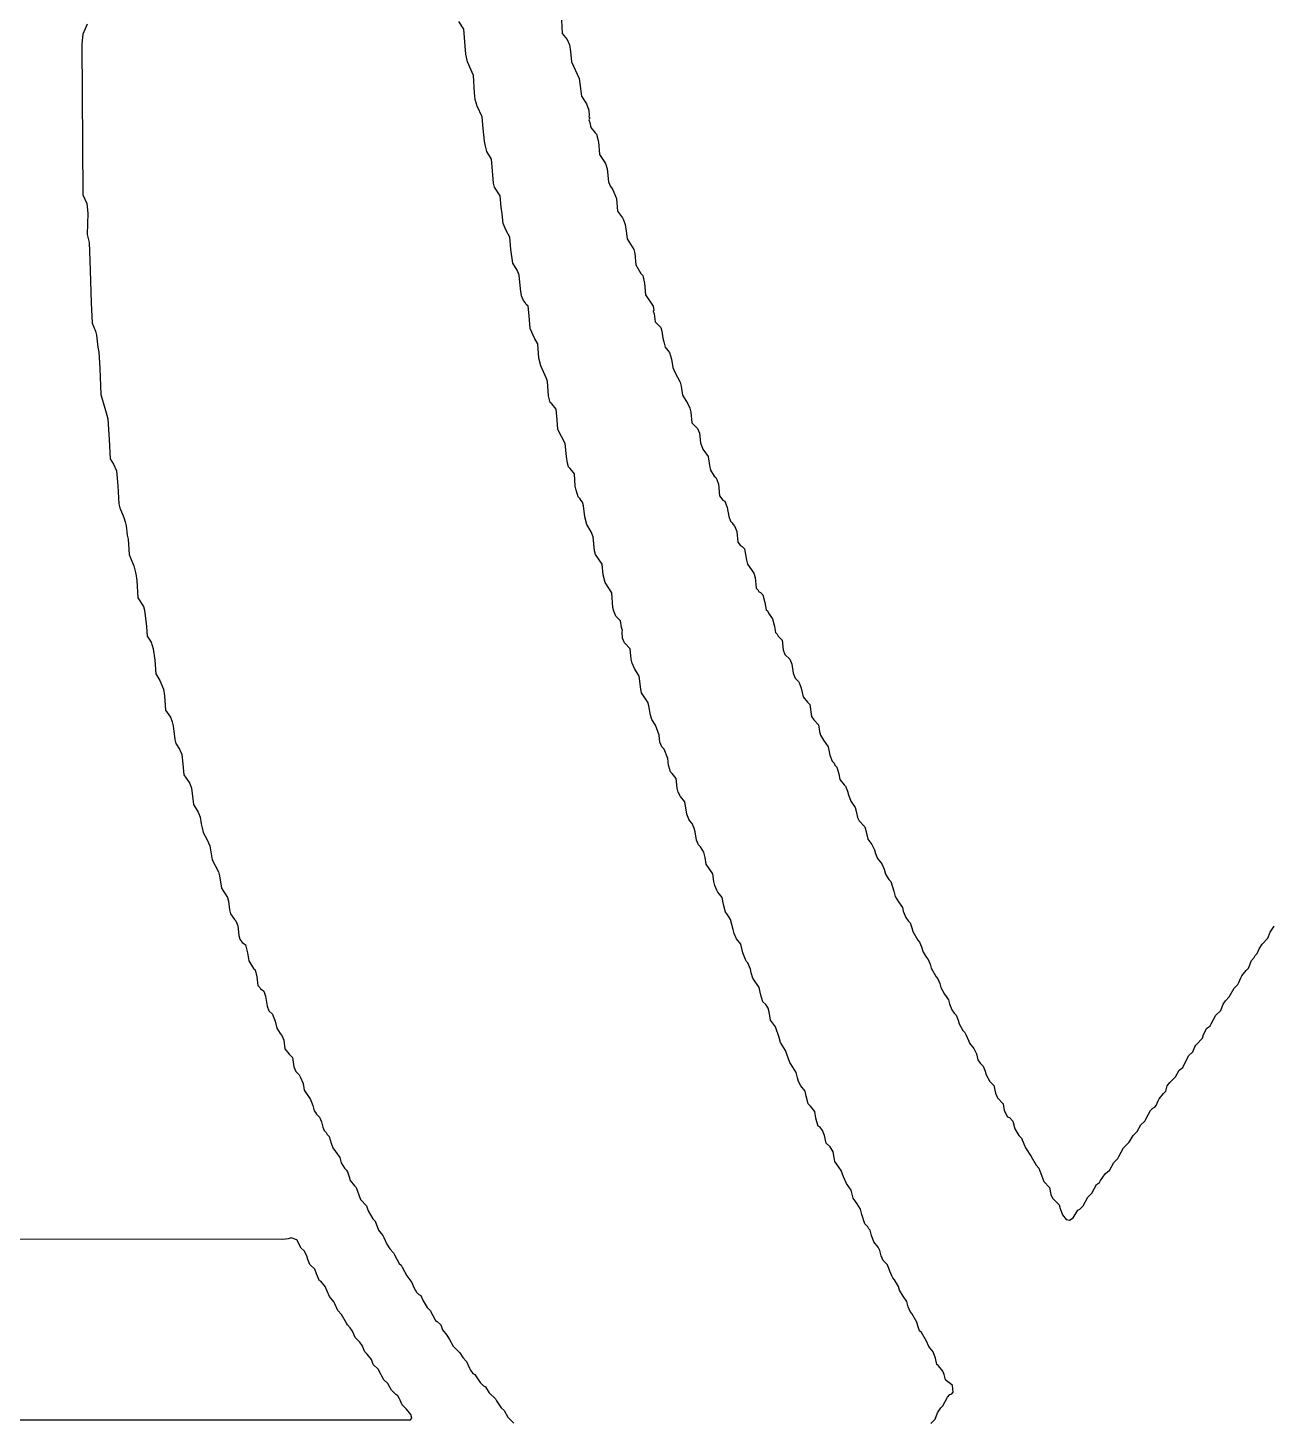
# Model space of a CAD drawing. Header units: millimetres. Extents: x -3 to 175, y -4 to 177.
# Drawn here: x 107.204 to 108.902, y 55.552 to 57.453 of the extents above; entities that cross this region are included whole.
import ezdxf

# ---------------------------------------------------------------- set-up
doc = ezdxf.new("R2010")
doc.units = ezdxf.units.MM
doc.layers.add('TopOverlay', color=2, linetype='Continuous')

msp = doc.modelspace()

# ---------------------------------------------------------------- linework, layer by layer
at = {"layer": 'TopOverlay'}
for p, q in [((107.2828, 57.4513), (107.2795, 57.4441)), ((107.2854, 57.4579), (107.2828, 57.4513)), ((107.799, 57.4507), (107.7925, 57.4612)), ((107.8017, 57.4166), (107.799, 57.4507)), ((107.9322, 57.4631), (107.9335, 57.4448)), ((107.2795, 57.4441), (107.2782, 57.431)), ((107.2782, 57.431), (107.2795, 57.225)), ((107.9335, 57.4448), (107.9401, 57.4369)), ((107.9401, 57.4369), (107.9434, 57.4297)), ((107.9434, 57.4297), (107.9447, 57.4205)), ((107.8043, 57.4061), (107.8017, 57.4166)), ((107.9447, 57.4205), (107.946, 57.4061)), ((107.8122, 57.3877), (107.8043, 57.4061)), ((107.946, 57.4061), (107.9565, 57.3838)), ((107.8135, 57.3641), (107.8122, 57.3877)), ((107.9565, 57.3838), (107.9598, 57.3595)), ((107.8148, 57.3549), (107.8135, 57.3641)), ((107.8174, 57.3457), (107.8148, 57.3549)), ((107.9598, 57.3595), (107.9663, 57.349)), ((107.824, 57.3313), (107.8174, 57.3457)), ((107.9663, 57.349), (107.9696, 57.3405)), ((107.9696, 57.3405), (107.9702, 57.3333)), ((107.9702, 57.3333), (107.9696, 57.3313)), ((107.8253, 57.3156), (107.824, 57.3313)), ((107.8273, 57.2979), (107.8253, 57.3156)), ((107.9696, 57.3313), (107.9709, 57.33)), ((107.9709, 57.33), (107.9696, 57.3274)), ((107.9696, 57.3274), (107.9709, 57.3234)), ((107.9709, 57.3234), (107.9722, 57.3169)), ((107.9722, 57.3169), (107.9781, 57.3097)), ((107.8286, 57.2913), (107.8273, 57.2979)), ((107.9781, 57.3097), (107.9801, 57.3077)), ((107.9801, 57.3077), (107.9827, 57.2972)), ((107.9827, 57.2972), (107.984, 57.2801)), ((107.8305, 57.2841), (107.8286, 57.2913)), ((107.8371, 57.2736), (107.8305, 57.2841)), ((107.984, 57.2801), (107.9926, 57.2677)), ((107.8384, 57.2578), (107.8371, 57.2736)), ((107.8397, 57.2408), (107.8384, 57.2578)), ((107.9926, 57.2677), (107.9945, 57.2605)), ((107.9945, 57.2605), (107.9965, 57.2428)), ((107.841, 57.2355), (107.8397, 57.2408)), ((107.9965, 57.2428), (107.9991, 57.2362)), ((107.2795, 57.225), (107.2848, 57.2132)), ((107.8489, 57.2237), (107.841, 57.2355)), ((107.8502, 57.208), (107.8489, 57.2237)), ((107.9991, 57.2362), (108.0011, 57.2342)), ((108.0011, 57.2342), (108.0024, 57.2316)), ((108.0024, 57.2316), (108.0076, 57.2198)), ((108.0076, 57.2198), (108.0089, 57.2027)), ((107.2848, 57.2132), (107.2861, 57.2001)), ((107.2861, 57.2001), (107.2854, 57.1706)), ((107.8515, 57.1988), (107.8502, 57.208)), ((107.8528, 57.1857), (107.8515, 57.1988)), ((108.0089, 57.2027), (108.0155, 57.1936)), ((107.8568, 57.1765), (107.8528, 57.1857)), ((108.0155, 57.1936), (108.0168, 57.1909)), ((108.0168, 57.1909), (108.0194, 57.1844)), ((108.0194, 57.1844), (108.0208, 57.1752)), ((107.2854, 57.1706), (107.2881, 57.1601)), ((107.862, 57.1673), (107.8568, 57.1765)), ((107.8633, 57.1503), (107.862, 57.1673)), ((108.0208, 57.1752), (108.0221, 57.1647)), ((108.0221, 57.1647), (108.0312, 57.1503)), ((107.2881, 57.1601), (107.2894, 57.1221)), ((107.866, 57.1319), (107.8633, 57.1503)), ((108.0312, 57.1503), (108.0326, 57.145)), ((108.0326, 57.145), (108.0339, 57.1293)), ((107.8719, 57.1221), (107.866, 57.1319)), ((108.0339, 57.1293), (108.0404, 57.1175)), ((107.2894, 57.1221), (107.2907, 57.0775)), ((107.8745, 57.1155), (107.8719, 57.1221)), ((107.8764, 57.0965), (107.8745, 57.1155)), ((108.0404, 57.1175), (108.0431, 57.1148)), ((108.0431, 57.1148), (108.0457, 57.1043)), ((108.0457, 57.1043), (108.047, 57.0886)), ((107.8778, 57.0873), (107.8764, 57.0965)), ((107.8804, 57.0807), (107.8778, 57.0873)), ((108.047, 57.0886), (108.0575, 57.0729)), ((107.2907, 57.0775), (107.292, 57.0499)), ((107.883, 57.0781), (107.8804, 57.0807)), ((107.8843, 57.0755), (107.883, 57.0781)), ((107.8869, 57.0729), (107.8843, 57.0755)), ((107.8883, 57.0597), (107.8869, 57.0729)), ((108.0575, 57.0729), (108.0581, 57.067)), ((108.0581, 57.067), (108.0575, 57.0663)), ((108.0575, 57.0663), (108.0588, 57.0624)), ((107.292, 57.0499), (107.2966, 57.0388)), ((107.8896, 57.0427), (107.8883, 57.0597)), ((108.0588, 57.0624), (108.0601, 57.0519)), ((108.0601, 57.0519), (108.068, 57.044)), ((107.2966, 57.0388), (107.2979, 57.0335)), ((107.2979, 57.0335), (107.2999, 57.0171)), ((107.8961, 57.0283), (107.8896, 57.0427)), ((107.9001, 57.0217), (107.8961, 57.0283)), ((108.068, 57.044), (108.0693, 57.0388)), ((108.0693, 57.0388), (108.0706, 57.0296)), ((108.0706, 57.0296), (108.0719, 57.0243)), ((107.2999, 57.0171), (107.3012, 57.0105)), ((107.3012, 57.0105), (107.3025, 56.9882)), ((107.9014, 57.002), (107.9001, 57.0217)), ((108.0719, 57.0243), (108.0739, 57.0171)), ((108.0739, 57.0171), (108.0772, 57.0125)), ((108.0772, 57.0125), (108.0798, 57.0099)), ((108.0798, 57.0099), (108.0824, 57.0007)), ((107.904, 56.9915), (107.9014, 57.002)), ((107.9119, 56.9745), (107.904, 56.9915)), ((108.0824, 57.0007), (108.0844, 56.9896)), ((108.0844, 56.9896), (108.087, 56.983)), ((107.3025, 56.9882), (107.3038, 56.9528)), ((107.9132, 56.9705), (107.9119, 56.9745)), ((107.9145, 56.9509), (107.9132, 56.9705)), ((108.087, 56.983), (108.0942, 56.9692)), ((107.3038, 56.9528), (107.3097, 56.9338)), ((108.0942, 56.9692), (108.0955, 56.964)), ((108.0955, 56.964), (108.0975, 56.9515)), ((108.0975, 56.9515), (108.1041, 56.941)), ((107.3097, 56.9338), (107.3123, 56.9246)), ((107.9171, 56.9417), (107.9145, 56.9509)), ((107.9191, 56.9397), (107.9171, 56.9417)), ((107.925, 56.9325), (107.9191, 56.9397)), ((107.9263, 56.9181), (107.925, 56.9325)), ((108.1041, 56.941), (108.1073, 56.9338)), ((108.1073, 56.9338), (108.1087, 56.9286)), ((107.3123, 56.9246), (107.3136, 56.9194)), ((107.3136, 56.9194), (107.3156, 56.8912)), ((107.9276, 56.9049), (107.9263, 56.9181)), ((108.1087, 56.9286), (108.11, 56.9141)), ((108.11, 56.9141), (108.1178, 56.9063)), ((107.9374, 56.8859), (107.9276, 56.9049)), ((108.1178, 56.9063), (108.1205, 56.8997)), ((108.1205, 56.8997), (108.1218, 56.8866)), ((107.3156, 56.8912), (107.3169, 56.8649)), ((107.9394, 56.8682), (107.9374, 56.8859)), ((108.1218, 56.8866), (108.1251, 56.878)), ((108.1251, 56.878), (108.1323, 56.8682)), ((107.3169, 56.8649), (107.3215, 56.8577)), ((107.3215, 56.8577), (107.3255, 56.8485)), ((107.9407, 56.859), (107.9394, 56.8682)), ((107.942, 56.8538), (107.9407, 56.859)), ((108.1323, 56.8682), (108.1342, 56.8557)), ((107.3255, 56.8485), (107.3274, 56.8282)), ((107.944, 56.8518), (107.942, 56.8538)), ((107.9499, 56.8446), (107.944, 56.8518)), ((107.9512, 56.8275), (107.9499, 56.8446)), ((108.1342, 56.8557), (108.1355, 56.8492)), ((108.1355, 56.8492), (108.1408, 56.8413)), ((108.1408, 56.8413), (108.1428, 56.8393)), ((108.1428, 56.8393), (108.1441, 56.8367)), ((107.3274, 56.8282), (107.3287, 56.8033)), ((107.9525, 56.8223), (107.9512, 56.8275)), ((107.9552, 56.8131), (107.9525, 56.8223)), ((108.1441, 56.8367), (108.1467, 56.8302)), ((108.1467, 56.8302), (108.148, 56.8144)), ((107.3287, 56.8033), (107.33, 56.798)), ((107.9578, 56.8105), (107.9552, 56.8131)), ((107.9591, 56.8079), (107.9578, 56.8105)), ((107.9611, 56.8059), (107.9591, 56.8079)), ((107.9624, 56.8006), (107.9611, 56.8059)), ((107.9643, 56.7856), (107.9624, 56.8006)), ((108.148, 56.8144), (108.1526, 56.8085)), ((108.1526, 56.8085), (108.1552, 56.8072)), ((108.1552, 56.8072), (108.1585, 56.7987)), ((107.33, 56.798), (107.3353, 56.7849)), ((107.3353, 56.7849), (107.3373, 56.779)), ((107.967, 56.7751), (107.9643, 56.7856)), ((108.1585, 56.7987), (108.1605, 56.7862)), ((108.1605, 56.7862), (108.1631, 56.7797)), ((107.3373, 56.779), (107.3386, 56.7737)), ((107.3386, 56.7737), (107.3399, 56.7606)), ((107.9729, 56.7652), (107.967, 56.7751)), ((107.9755, 56.7587), (107.9729, 56.7652)), ((108.1631, 56.7797), (108.1651, 56.7777)), ((108.1651, 56.7777), (108.1664, 56.7751)), ((108.1664, 56.7751), (108.169, 56.7724)), ((108.169, 56.7724), (108.1716, 56.7659)), ((108.1716, 56.7659), (108.1729, 56.7514)), ((107.3399, 56.7606), (107.3412, 56.7554)), ((107.3412, 56.7554), (107.3425, 56.7344)), ((107.9775, 56.7396), (107.9755, 56.7587)), ((108.1729, 56.7514), (108.1762, 56.7469)), ((108.1762, 56.7469), (108.1788, 56.7455)), ((108.1788, 56.7455), (108.1821, 56.7423)), ((107.3425, 56.7344), (107.3464, 56.7252)), ((107.3464, 56.7252), (107.3491, 56.7187)), ((107.9788, 56.7344), (107.9775, 56.7396)), ((107.988, 56.7213), (107.9788, 56.7344)), ((108.1821, 56.7423), (108.1847, 56.7265)), ((108.1847, 56.7265), (108.1861, 56.7213)), ((107.3491, 56.7187), (107.3517, 56.7082)), ((107.3517, 56.7082), (107.353, 56.699)), ((107.9893, 56.7068), (107.988, 56.7213)), ((107.9919, 56.6963), (107.9893, 56.7068)), ((108.1861, 56.7213), (108.1946, 56.7088)), ((108.1946, 56.7088), (108.1965, 56.7029)), ((107.353, 56.699), (107.3543, 56.6754)), ((108.0011, 56.6819), (107.9919, 56.6963)), ((108.1965, 56.7029), (108.1979, 56.6885)), ((108.1979, 56.6885), (108.2005, 56.6859)), ((108.2005, 56.6859), (108.2011, 56.6839)), ((107.3543, 56.6754), (107.3622, 56.6636)), ((108.0024, 56.6622), (108.0011, 56.6819)), ((108.2011, 56.6839), (108.2038, 56.6826)), ((108.2038, 56.6826), (108.207, 56.6793)), ((108.207, 56.6793), (108.2097, 56.6688)), ((108.2097, 56.6688), (108.2116, 56.659)), ((107.3622, 56.6636), (107.3635, 56.6583)), ((107.3635, 56.6583), (107.3661, 56.636)), ((108.0037, 56.657), (108.0024, 56.6622)), ((108.0063, 56.6504), (108.0037, 56.657)), ((108.0129, 56.6439), (108.0063, 56.6504)), ((108.2116, 56.659), (108.2136, 56.657)), ((108.2136, 56.657), (108.2149, 56.6544)), ((108.2149, 56.6544), (108.2202, 56.6465)), ((107.3661, 56.636), (107.3674, 56.6229)), ((108.0142, 56.6347), (108.0129, 56.6439)), ((108.0155, 56.6308), (108.0142, 56.6347)), ((108.0149, 56.6288), (108.0155, 56.6308)), ((108.0155, 56.6203), (108.0149, 56.6288)), ((108.2202, 56.6465), (108.2228, 56.636)), ((108.2228, 56.636), (108.2241, 56.6281)), ((107.3674, 56.6229), (107.3727, 56.615)), ((107.3727, 56.615), (107.3753, 56.6058)), ((108.0181, 56.6137), (108.0155, 56.6203)), ((108.026, 56.6058), (108.0181, 56.6137)), ((108.2241, 56.6281), (108.2267, 56.6255)), ((108.2267, 56.6255), (108.228, 56.6229)), ((108.228, 56.6229), (108.2333, 56.6176)), ((108.2333, 56.6176), (108.2346, 56.6045)), ((107.3753, 56.6058), (107.3779, 56.5901)), ((108.0273, 56.5914), (108.026, 56.6058)), ((108.0286, 56.5862), (108.0273, 56.5914)), ((108.2346, 56.6045), (108.2372, 56.598)), ((108.2372, 56.598), (108.2438, 56.5914)), ((108.2438, 56.5914), (108.2464, 56.5848)), ((107.3779, 56.5901), (107.3792, 56.5717)), ((107.3792, 56.5717), (107.3845, 56.5625)), ((108.0319, 56.5789), (108.0286, 56.5862)), ((108.0385, 56.5684), (108.0319, 56.5789)), ((108.2464, 56.5848), (108.2484, 56.5724)), ((108.2484, 56.5724), (108.251, 56.5658)), ((107.3845, 56.5625), (107.3897, 56.5507)), ((108.0404, 56.5507), (108.0385, 56.5684)), ((108.251, 56.5658), (108.2556, 56.5612)), ((108.2556, 56.5612), (108.2569, 56.5586)), ((108.2569, 56.5586), (108.2595, 56.552)), ((107.3897, 56.5507), (107.391, 56.5415)), ((107.391, 56.5415), (107.3924, 56.5219)), ((108.0417, 56.5455), (108.0404, 56.5507)), ((108.047, 56.5376), (108.0417, 56.5455)), ((108.0503, 56.533), (108.047, 56.5376)), ((108.2595, 56.552), (108.2621, 56.5402)), ((108.2621, 56.5402), (108.268, 56.533)), ((107.3924, 56.5219), (107.3989, 56.5127)), ((108.0516, 56.5278), (108.0503, 56.533)), ((108.0536, 56.5153), (108.0516, 56.5278)), ((108.0555, 56.5094), (108.0536, 56.5153)), ((108.268, 56.533), (108.2713, 56.5297)), ((108.2713, 56.5297), (108.2733, 56.5133)), ((107.3989, 56.5127), (107.4015, 56.5061)), ((107.4015, 56.5061), (107.4029, 56.5009)), ((107.4029, 56.5009), (107.4048, 56.4819)), ((108.0608, 56.5015), (108.0555, 56.5094)), ((108.064, 56.493), (108.0608, 56.5015)), ((108.2733, 56.5133), (108.2766, 56.5087)), ((108.2766, 56.5087), (108.2831, 56.5022)), ((108.2831, 56.5022), (108.2844, 56.493)), ((107.4048, 56.4819), (107.4061, 56.4766)), ((107.4061, 56.4766), (107.4114, 56.4687)), ((108.0654, 56.4878), (108.064, 56.493)), ((108.0667, 56.4786), (108.0654, 56.4878)), ((108.0693, 56.472), (108.0667, 56.4786)), ((108.2844, 56.493), (108.2858, 56.4878)), ((108.2858, 56.4878), (108.2897, 56.4812)), ((108.2897, 56.4812), (108.2963, 56.472)), ((107.4114, 56.4687), (107.4147, 56.4615)), ((107.4147, 56.4615), (107.416, 56.4484)), ((108.0726, 56.4687), (108.0693, 56.472)), ((108.0772, 56.4563), (108.0726, 56.4687)), ((108.2963, 56.472), (108.2982, 56.4609)), ((108.2982, 56.4609), (108.3015, 56.4523)), ((107.416, 56.4484), (107.4173, 56.434)), ((108.0785, 56.4471), (108.0772, 56.4563)), ((108.0811, 56.4379), (108.0785, 56.4471)), ((108.3015, 56.4523), (108.3041, 56.4497)), ((108.3041, 56.4497), (108.3054, 56.4471)), ((108.3054, 56.4471), (108.3081, 56.4445)), ((108.3081, 56.4445), (108.3107, 56.4353)), ((107.4173, 56.434), (107.4238, 56.4248)), ((107.4238, 56.4248), (107.4252, 56.4222)), ((107.4252, 56.4222), (107.4278, 56.4156)), ((108.0831, 56.4359), (108.0811, 56.4379)), ((108.089, 56.4287), (108.0831, 56.4359)), ((108.0903, 56.4156), (108.089, 56.4287)), ((108.3107, 56.4353), (108.312, 56.4274)), ((108.312, 56.4274), (108.3179, 56.4202)), ((108.3179, 56.4202), (108.3199, 56.4182)), ((107.4278, 56.4156), (107.4304, 56.3933)), ((108.0916, 56.4104), (108.0903, 56.4156)), ((108.0949, 56.4045), (108.0916, 56.4104)), ((108.1008, 56.3972), (108.0949, 56.4045)), ((108.3199, 56.4182), (108.3225, 56.4117)), ((108.3225, 56.4117), (108.3238, 56.4064)), ((108.3238, 56.4064), (108.3271, 56.3979)), ((107.4304, 56.3933), (107.437, 56.3828)), ((107.437, 56.3828), (107.4396, 56.3762)), ((108.1034, 56.3802), (108.1008, 56.3972)), ((108.3271, 56.3979), (108.333, 56.3894)), ((108.333, 56.3894), (108.3343, 56.3841)), ((108.3343, 56.3841), (108.3363, 56.3756)), ((107.4396, 56.3762), (107.4409, 56.3671)), ((107.4409, 56.3671), (107.4422, 56.3618)), ((108.106, 56.3736), (108.1034, 56.3802)), ((108.1073, 56.371), (108.106, 56.3736)), ((108.1106, 56.3677), (108.1073, 56.371)), ((108.1132, 56.3612), (108.1106, 56.3677)), ((108.3363, 56.3756), (108.3382, 56.371)), ((108.3382, 56.371), (108.3461, 56.3631)), ((108.3461, 56.3631), (108.3474, 56.3579)), ((107.4422, 56.3618), (107.4435, 56.3553)), ((107.4435, 56.3553), (107.4488, 56.3461)), ((107.4488, 56.3461), (107.4527, 56.3369)), ((108.1146, 56.3559), (108.1132, 56.3612)), ((108.1165, 56.3448), (108.1146, 56.3559)), ((108.1191, 56.3382), (108.1165, 56.3448)), ((108.3474, 56.3579), (108.35, 56.3461)), ((108.35, 56.3461), (108.3559, 56.3389)), ((107.4527, 56.3369), (107.456, 56.3179)), ((108.1218, 56.3356), (108.1191, 56.3382)), ((108.1264, 56.3284), (108.1218, 56.3356)), ((108.1283, 56.3211), (108.1264, 56.3284)), ((108.3559, 56.3389), (108.3592, 56.3316)), ((108.3592, 56.3316), (108.3605, 56.3264)), ((108.3605, 56.3264), (108.3632, 56.3198)), ((107.456, 56.3179), (107.4645, 56.3015)), ((108.1296, 56.312), (108.1283, 56.3211)), ((108.1388, 56.2988), (108.1296, 56.312)), ((108.3632, 56.3198), (108.3691, 56.3126)), ((108.3691, 56.3126), (108.3723, 56.3054)), ((108.3723, 56.3054), (108.3743, 56.2982)), ((107.4645, 56.3015), (107.4658, 56.2962)), ((107.4658, 56.2962), (107.4684, 56.2792)), ((108.1401, 56.2884), (108.1388, 56.2988)), ((108.1414, 56.2831), (108.1401, 56.2884)), ((108.3743, 56.2982), (108.3789, 56.291)), ((108.3789, 56.291), (108.3815, 56.2884)), ((108.3815, 56.2884), (108.3855, 56.2752)), ((107.4684, 56.2792), (107.477, 56.2667)), ((108.1441, 56.2765), (108.1414, 56.2831)), ((108.1454, 56.2739), (108.1441, 56.2765)), ((108.148, 56.2713), (108.1454, 56.2739)), ((108.1513, 56.2667), (108.148, 56.2713)), ((108.3855, 56.2752), (108.3874, 56.268)), ((108.3874, 56.268), (108.392, 56.2608)), ((107.477, 56.2667), (107.4783, 56.2615)), ((107.4783, 56.2615), (107.4796, 56.2496)), ((107.4796, 56.2496), (107.4809, 56.2444)), ((108.1533, 56.2569), (108.1513, 56.2667)), ((108.1559, 56.2464), (108.1533, 56.2569)), ((108.392, 56.2608), (108.3973, 56.2529)), ((108.3973, 56.2529), (108.3986, 56.2477)), ((107.4809, 56.2444), (107.4862, 56.2365)), ((107.4862, 56.2365), (107.4881, 56.2346)), ((107.4881, 56.2346), (107.4908, 56.228)), ((108.1585, 56.2437), (108.1559, 56.2464)), ((108.1631, 56.2365), (108.1585, 56.2437)), ((108.1664, 56.2228), (108.1631, 56.2365)), ((108.3986, 56.2477), (108.4019, 56.2392)), ((108.4019, 56.2392), (108.4051, 56.2346)), ((108.4051, 56.2346), (108.4078, 56.2319)), ((108.4078, 56.2319), (108.4104, 56.2254)), ((107.4908, 56.228), (107.4921, 56.2149)), ((107.4921, 56.2149), (107.4934, 56.2096)), ((108.1677, 56.2175), (108.1664, 56.2228)), ((108.171, 56.2103), (108.1677, 56.2175)), ((108.1769, 56.2031), (108.171, 56.2103)), ((108.4104, 56.2254), (108.4117, 56.2201)), ((108.4117, 56.2201), (108.4183, 56.2083)), ((108.8879, 56.2031), (108.8958, 56.2109)), ((108.8958, 56.2109), (108.8991, 56.2195)), ((108.8991, 56.2195), (108.9043, 56.2273)), ((107.4934, 56.2096), (107.4967, 56.205)), ((107.4967, 56.205), (107.4993, 56.2037)), ((107.4993, 56.2037), (107.5012, 56.2018)), ((107.5012, 56.2018), (107.5039, 56.1913)), ((107.5039, 56.1913), (107.5058, 56.1801)), ((108.1795, 56.1913), (108.1769, 56.2031)), ((108.1834, 56.1821), (108.1795, 56.1913)), ((108.4183, 56.2083), (108.4209, 56.2057)), ((108.4209, 56.2057), (108.4235, 56.1991)), ((108.4235, 56.1991), (108.4255, 56.1919)), ((108.4255, 56.1919), (108.4301, 56.1847)), ((108.8814, 56.19), (108.884, 56.1965)), ((108.884, 56.1965), (108.8879, 56.2031)), ((107.5058, 56.1801), (107.5124, 56.1696)), ((108.1847, 56.1795), (108.1834, 56.1821)), ((108.1867, 56.1775), (108.1847, 56.1795)), ((108.19, 56.169), (108.1867, 56.1775)), ((108.4301, 56.1847), (108.4327, 56.1821)), ((108.4327, 56.1821), (108.4353, 56.1755)), ((108.4353, 56.1755), (108.4366, 56.1703)), ((108.8695, 56.1703), (108.8735, 56.1808)), ((108.8735, 56.1808), (108.8774, 56.1847)), ((108.8774, 56.1847), (108.8787, 56.1873)), ((108.8787, 56.1873), (108.8814, 56.19)), ((107.5124, 56.1696), (107.5144, 56.1677)), ((107.5144, 56.1677), (107.517, 56.1585)), ((107.517, 56.1585), (107.5183, 56.1467)), ((108.1913, 56.1637), (108.19, 56.169)), ((108.1933, 56.1565), (108.1913, 56.1637)), ((108.2018, 56.144), (108.1933, 56.1565)), ((108.4366, 56.1703), (108.4432, 56.1585)), ((108.4432, 56.1585), (108.4458, 56.1558)), ((108.4458, 56.1558), (108.4484, 56.1493)), ((108.8564, 56.1506), (108.8591, 56.1572)), ((108.8591, 56.1572), (108.8604, 56.1598)), ((108.8604, 56.1598), (108.8663, 56.167)), ((108.8663, 56.167), (108.8695, 56.1703)), ((107.5183, 56.1467), (107.5209, 56.144)), ((107.5209, 56.144), (107.5216, 56.1421)), ((107.5216, 56.1421), (107.5242, 56.1408)), ((107.5242, 56.1408), (107.5262, 56.1388)), ((107.5262, 56.1388), (107.5288, 56.1322)), ((108.2044, 56.1335), (108.2018, 56.144)), ((108.4484, 56.1493), (108.4497, 56.144)), ((108.4497, 56.144), (108.455, 56.1349)), ((108.455, 56.1349), (108.4602, 56.127)), ((108.8433, 56.1309), (108.8499, 56.1427)), ((108.8499, 56.1427), (108.8551, 56.148)), ((108.8551, 56.148), (108.8564, 56.1506)), ((107.5288, 56.1322), (107.5308, 56.1185)), ((107.5308, 56.1185), (107.5334, 56.1119)), ((108.207, 56.1244), (108.2044, 56.1335)), ((108.211, 56.1204), (108.207, 56.1244)), ((108.2143, 56.1158), (108.211, 56.1204)), ((108.2156, 56.1106), (108.2143, 56.1158)), ((108.4602, 56.127), (108.4616, 56.1217)), ((108.4616, 56.1217), (108.4648, 56.1132)), ((108.8315, 56.1126), (108.8348, 56.1211)), ((108.8348, 56.1211), (108.8381, 56.1257)), ((108.8381, 56.1257), (108.8433, 56.1309)), ((107.5334, 56.1119), (107.538, 56.1073)), ((107.538, 56.1073), (107.5393, 56.1047)), ((107.5393, 56.1047), (107.5419, 56.0981)), ((107.5419, 56.0981), (107.5439, 56.0883)), ((108.2175, 56.0994), (108.2156, 56.1106)), ((108.2241, 56.0903), (108.2175, 56.0994)), ((108.4648, 56.1132), (108.4681, 56.1086)), ((108.4681, 56.1086), (108.4707, 56.106)), ((108.4707, 56.106), (108.4734, 56.0994)), ((108.4734, 56.0994), (108.4747, 56.0942)), ((108.8184, 56.0942), (108.8249, 56.106)), ((108.8249, 56.106), (108.8315, 56.1126)), ((107.5439, 56.0883), (107.5485, 56.0811)), ((107.5485, 56.0811), (107.5511, 56.0784)), ((107.5511, 56.0784), (107.5537, 56.0719)), ((108.2293, 56.0758), (108.2241, 56.0903)), ((108.4747, 56.0942), (108.4799, 56.085)), ((108.4799, 56.085), (108.4825, 56.0824)), ((108.4825, 56.0824), (108.4839, 56.0798)), ((108.4839, 56.0798), (108.4878, 56.0706)), ((108.8066, 56.0745), (108.8079, 56.0798)), ((108.8079, 56.0798), (108.8125, 56.0883)), ((108.8125, 56.0883), (108.8151, 56.0896)), ((108.8151, 56.0896), (108.8171, 56.0916)), ((108.8171, 56.0916), (108.8184, 56.0942)), ((107.5537, 56.0719), (107.555, 56.0601)), ((107.555, 56.0601), (107.5609, 56.0529)), ((108.2313, 56.0686), (108.2293, 56.0758)), ((108.2379, 56.0581), (108.2313, 56.0686)), ((108.4878, 56.0706), (108.4891, 56.068)), ((108.4891, 56.068), (108.495, 56.0607)), ((108.495, 56.0607), (108.4983, 56.0535)), ((108.7935, 56.0561), (108.7961, 56.0627)), ((108.7961, 56.0627), (108.7974, 56.0653)), ((108.7974, 56.0653), (108.8066, 56.0745)), ((107.5609, 56.0529), (107.5655, 56.0483)), ((107.5655, 56.0483), (107.5675, 56.0358)), ((108.2438, 56.0417), (108.2379, 56.0581)), ((108.2477, 56.0352), (108.2438, 56.0417)), ((108.4983, 56.0535), (108.5003, 56.045)), ((108.5003, 56.045), (108.5035, 56.0404)), ((108.5035, 56.0404), (108.5075, 56.0365)), ((108.7797, 56.0345), (108.783, 56.0417)), ((108.783, 56.0417), (108.7882, 56.0509)), ((108.7882, 56.0509), (108.7935, 56.0561)), ((107.5675, 56.0358), (107.5701, 56.0293)), ((107.5701, 56.0293), (107.5747, 56.0247)), ((107.5747, 56.0247), (107.576, 56.022)), ((107.576, 56.022), (107.58, 56.0129)), ((108.2523, 56.0279), (108.2477, 56.0352)), ((108.2543, 56.0207), (108.2523, 56.0279)), ((108.2556, 56.0155), (108.2543, 56.0207)), ((108.5075, 56.0365), (108.5101, 56.0299)), ((108.5101, 56.0299), (108.5114, 56.0247)), ((108.5114, 56.0247), (108.5167, 56.0155)), ((108.762, 56.0142), (108.7698, 56.022)), ((108.7698, 56.022), (108.7751, 56.0312)), ((108.7751, 56.0312), (108.7797, 56.0345)), ((107.58, 56.0129), (107.5813, 56.0037)), ((107.5813, 56.0037), (107.5898, 55.9912)), ((108.2589, 56.0096), (108.2556, 56.0155)), ((108.2648, 56.0024), (108.2589, 56.0096)), ((108.2661, 55.9958), (108.2648, 56.0024)), ((108.5167, 56.0155), (108.5219, 56.0102)), ((108.5219, 56.0102), (108.5245, 55.9997)), ((108.7534, 55.9991), (108.7567, 56.0024)), ((108.7567, 56.0024), (108.7587, 56.0096)), ((108.7587, 56.0096), (108.762, 56.0142)), ((107.5898, 55.9912), (107.5931, 55.9827)), ((107.5931, 55.9827), (107.595, 55.9755)), ((108.2687, 55.9853), (108.2661, 55.9958)), ((108.272, 55.982), (108.2687, 55.9853)), ((108.5245, 55.9997), (108.5271, 55.9932)), ((108.5271, 55.9932), (108.535, 55.9853)), ((108.535, 55.9853), (108.5363, 55.9761)), ((108.7416, 55.9807), (108.7436, 55.9827)), ((108.7436, 55.9827), (108.7462, 55.9892)), ((108.7462, 55.9892), (108.7475, 55.9919)), ((108.7475, 55.9919), (108.7534, 55.9991)), ((107.595, 55.9755), (107.597, 55.9735)), ((107.597, 55.9735), (107.5983, 55.9709)), ((107.5983, 55.9709), (107.6023, 55.9669)), ((107.6023, 55.9669), (107.6049, 55.9604)), ((108.2779, 55.9748), (108.272, 55.982)), ((108.2792, 55.9656), (108.2779, 55.9748)), ((108.2805, 55.9604), (108.2792, 55.9656)), ((108.5363, 55.9761), (108.5409, 55.9676)), ((108.5409, 55.9676), (108.5435, 55.9663)), ((108.5435, 55.9663), (108.5481, 55.9617)), ((108.7279, 55.9617), (108.7292, 55.9643)), ((108.7292, 55.9643), (108.7357, 55.9761)), ((108.7357, 55.9761), (108.739, 55.9794)), ((108.739, 55.9794), (108.7416, 55.9807)), ((107.6049, 55.9604), (107.6069, 55.9532)), ((107.6069, 55.9532), (107.6088, 55.9486)), ((107.6088, 55.9486), (107.6114, 55.9459)), ((107.6114, 55.9459), (107.6128, 55.9433)), ((108.2825, 55.9545), (108.2805, 55.9604)), ((108.2851, 55.9532), (108.2825, 55.9545)), ((108.2884, 55.9486), (108.2851, 55.9532)), ((108.291, 55.942), (108.2884, 55.9486)), ((108.5481, 55.9617), (108.5508, 55.9512)), ((108.5508, 55.9512), (108.556, 55.942)), ((108.7121, 55.942), (108.7174, 55.9473)), ((108.7174, 55.9473), (108.7226, 55.9564)), ((108.7226, 55.9564), (108.7279, 55.9617)), ((107.6128, 55.9433), (107.6154, 55.9407)), ((107.6154, 55.9407), (107.618, 55.9315)), ((107.618, 55.9315), (107.6206, 55.925)), ((108.2936, 55.9315), (108.291, 55.942)), ((108.2989, 55.9263), (108.2936, 55.9315)), ((108.3028, 55.9197), (108.2989, 55.9263)), ((108.556, 55.942), (108.5599, 55.9381)), ((108.5599, 55.9381), (108.5652, 55.925)), ((108.699, 55.925), (108.7069, 55.9328)), ((108.7069, 55.9328), (108.7121, 55.942)), ((107.6206, 55.925), (107.6298, 55.9118)), ((107.6298, 55.9118), (107.6318, 55.9046)), ((108.3041, 55.9118), (108.3028, 55.9197)), ((108.3054, 55.9066), (108.3041, 55.9118)), ((108.3107, 55.8987), (108.3054, 55.9066)), ((108.5652, 55.925), (108.5731, 55.9131)), ((108.5731, 55.9131), (108.5796, 55.9013)), ((108.6859, 55.9053), (108.6911, 55.9105)), ((108.6911, 55.9105), (108.6924, 55.9131)), ((108.6924, 55.9131), (108.699, 55.925)), ((107.6318, 55.9046), (107.6364, 55.8974)), ((107.6364, 55.8974), (107.639, 55.8948)), ((107.639, 55.8948), (107.6403, 55.8922)), ((107.6403, 55.8922), (107.6429, 55.8856)), ((108.314, 55.8941), (108.3107, 55.8987)), ((108.3172, 55.8856), (108.314, 55.8941)), ((108.5796, 55.9013), (108.5836, 55.8974)), ((108.5836, 55.8974), (108.5901, 55.879)), ((108.6675, 55.8804), (108.6741, 55.8895)), ((108.6741, 55.8895), (108.6774, 55.8928)), ((108.6774, 55.8928), (108.68, 55.8941)), ((108.68, 55.8941), (108.6859, 55.9053)), ((107.6429, 55.8856), (107.6442, 55.8804)), ((107.6442, 55.8804), (107.6501, 55.8731)), ((107.6501, 55.8731), (107.6521, 55.8712)), ((107.6521, 55.8712), (107.658, 55.8548)), ((108.3212, 55.8764), (108.3172, 55.8856)), ((108.3277, 55.8672), (108.3212, 55.8764)), ((108.5901, 55.879), (108.598, 55.8712)), ((108.598, 55.8712), (108.6, 55.8613)), ((108.6557, 55.8633), (108.6623, 55.8751)), ((108.6623, 55.8751), (108.6662, 55.8777)), ((108.6662, 55.8777), (108.6675, 55.8804)), ((107.658, 55.8548), (107.6665, 55.8462)), ((108.3304, 55.8567), (108.3277, 55.8672)), ((108.3356, 55.8489), (108.3304, 55.8567)), ((108.6, 55.8613), (108.6019, 55.8567)), ((108.6019, 55.8567), (108.6111, 55.8476)), ((108.6439, 55.8462), (108.6505, 55.858)), ((108.6505, 55.858), (108.6557, 55.8633)), ((107.6665, 55.8462), (107.6685, 55.839)), ((107.6685, 55.839), (107.6751, 55.8285)), ((108.3402, 55.8417), (108.3356, 55.8489)), ((108.3422, 55.8344), (108.3402, 55.8417)), ((108.3461, 55.8213), (108.3422, 55.8344)), ((108.6111, 55.8476), (108.6124, 55.8423)), ((108.6124, 55.8423), (108.6157, 55.8338)), ((108.6157, 55.8338), (108.6209, 55.8272)), ((108.6301, 55.8298), (108.6367, 55.8403)), ((108.6367, 55.8403), (108.6393, 55.8417)), ((108.6393, 55.8417), (108.6439, 55.8462)), ((107.6751, 55.8285), (107.6784, 55.8253)), ((107.6784, 55.8253), (107.6829, 55.8128)), ((107.6829, 55.8128), (107.6862, 55.8082)), ((108.35, 55.8174), (108.3461, 55.8213)), ((108.3514, 55.8148), (108.35, 55.8174)), ((108.3533, 55.8128), (108.3514, 55.8148)), ((108.3553, 55.8056), (108.3533, 55.8128)), ((108.6209, 55.8272), (108.6255, 55.8266)), ((108.6255, 55.8266), (108.6301, 55.8298)), ((107.5524, 55.8003), (98.2275, 55.8016)), ((107.5596, 55.801), (107.5524, 55.8003)), ((107.5636, 55.8023), (107.5596, 55.801)), ((107.5714, 55.7997), (107.5636, 55.8023)), ((107.5773, 55.7885), (107.5714, 55.7997)), ((107.6862, 55.8082), (107.6888, 55.8056)), ((107.6888, 55.8056), (107.6902, 55.8029)), ((107.6902, 55.8029), (107.6941, 55.7938)), ((107.6941, 55.7938), (107.698, 55.7872)), ((108.3586, 55.797), (108.3553, 55.8056)), ((108.3645, 55.7898), (108.3586, 55.797)), ((107.5813, 55.7846), (107.5773, 55.7885)), ((107.5852, 55.778), (107.5813, 55.7846)), ((107.5865, 55.7728), (107.5852, 55.778)), ((107.698, 55.7872), (107.7033, 55.782)), ((107.7033, 55.782), (107.7046, 55.7793)), ((107.7046, 55.7793), (107.7111, 55.7675)), ((108.3664, 55.7852), (108.3645, 55.7898)), ((108.3684, 55.778), (108.3664, 55.7852)), ((108.371, 55.7715), (108.3684, 55.778)), ((107.5891, 55.7662), (107.5865, 55.7728)), ((107.5957, 55.7597), (107.5891, 55.7662)), ((107.5983, 55.7531), (107.5957, 55.7597)), ((107.7111, 55.7675), (107.7138, 55.7649)), ((107.7138, 55.7649), (107.7151, 55.7623)), ((107.7151, 55.7623), (107.7216, 55.7505)), ((108.3769, 55.7656), (108.371, 55.7715)), ((108.3802, 55.757), (108.3769, 55.7656)), ((108.3828, 55.7505), (108.3802, 55.757)), ((107.6023, 55.7439), (107.5983, 55.7531)), ((107.6042, 55.7433), (107.6023, 55.7439)), ((107.6101, 55.736), (107.6042, 55.7433)), ((107.6128, 55.7295), (107.6101, 55.736)), ((107.7216, 55.7505), (107.7282, 55.7413)), ((107.7282, 55.7413), (107.7308, 55.7347)), ((108.3841, 55.7479), (108.3828, 55.7505)), ((108.3868, 55.7452), (108.3841, 55.7479)), ((108.392, 55.736), (108.3868, 55.7452)), ((108.3933, 55.7308), (108.392, 55.736)), ((107.616, 55.7223), (107.6128, 55.7295)), ((107.6219, 55.7151), (107.616, 55.7223)), ((107.7308, 55.7347), (107.7348, 55.7282)), ((107.7348, 55.7282), (107.738, 55.7249)), ((107.738, 55.7249), (107.7407, 55.7236)), ((107.7407, 55.7236), (107.7439, 55.7164)), ((107.7439, 55.7164), (107.7492, 55.7072)), ((108.3986, 55.7229), (108.3933, 55.7308)), ((108.4032, 55.7157), (108.3986, 55.7229)), ((107.6233, 55.7124), (107.6219, 55.7151)), ((107.6272, 55.7032), (107.6233, 55.7124)), ((107.6324, 55.698), (107.6272, 55.7032)), ((107.639, 55.6862), (107.6324, 55.698)), ((107.7492, 55.7072), (107.7531, 55.7032)), ((107.7531, 55.7032), (107.7603, 55.6895)), ((108.4051, 55.7085), (108.4032, 55.7157)), ((108.4078, 55.7019), (108.4051, 55.7085)), ((108.4104, 55.6993), (108.4078, 55.7019)), ((108.4169, 55.6875), (108.4104, 55.6993)), ((107.6403, 55.6836), (107.639, 55.6862)), ((107.6442, 55.6796), (107.6403, 55.6836)), ((107.6475, 55.675), (107.6442, 55.6796)), ((107.7603, 55.6895), (107.763, 55.6882)), ((107.763, 55.6882), (107.7676, 55.6836)), ((107.7676, 55.6836), (107.7702, 55.677)), ((108.4183, 55.6823), (108.4169, 55.6875)), ((108.4209, 55.6757), (108.4183, 55.6823)), ((107.6508, 55.6665), (107.6475, 55.675)), ((107.6574, 55.66), (107.6508, 55.6665)), ((107.6606, 55.6554), (107.6574, 55.66)), ((107.7702, 55.677), (107.7761, 55.6698)), ((107.7761, 55.6698), (107.7794, 55.6639)), ((107.7794, 55.6639), (107.7846, 55.6547)), ((108.4235, 55.6731), (108.4209, 55.6757)), ((108.4301, 55.6613), (108.4235, 55.6731)), ((108.4333, 55.654), (108.4301, 55.6613)), ((107.6639, 55.6468), (107.6606, 55.6554)), ((107.6672, 55.6436), (107.6639, 55.6468)), ((107.6731, 55.6363), (107.6672, 55.6436)), ((107.7846, 55.6547), (107.7938, 55.6455)), ((107.7938, 55.6455), (107.7977, 55.639)), ((108.4392, 55.6468), (108.4333, 55.654)), ((108.4425, 55.6383), (108.4392, 55.6468)), ((107.6757, 55.6298), (107.6731, 55.6363)), ((107.6823, 55.6232), (107.6757, 55.6298)), ((107.6902, 55.6088), (107.6823, 55.6232)), ((107.7977, 55.639), (107.803, 55.6337)), ((107.803, 55.6337), (107.8069, 55.6245)), ((107.8069, 55.6245), (107.8082, 55.6219)), ((107.8082, 55.6219), (107.8115, 55.6173)), ((108.4445, 55.6298), (108.4425, 55.6383)), ((108.4465, 55.6278), (108.4445, 55.6298)), ((108.4524, 55.6206), (108.4465, 55.6278)), ((107.6954, 55.6035), (107.6902, 55.6088)), ((107.7007, 55.5944), (107.6954, 55.6035)), ((107.8115, 55.6173), (107.8141, 55.616)), ((107.8141, 55.616), (107.8213, 55.6049)), ((107.8213, 55.6049), (107.8259, 55.6003)), ((108.4543, 55.616), (108.4524, 55.6206)), ((108.4563, 55.6088), (108.4543, 55.616)), ((108.4596, 55.6055), (108.4563, 55.6088)), ((108.4622, 55.6042), (108.4596, 55.6055)), ((108.4655, 55.6009), (108.4622, 55.6042)), ((107.7066, 55.5885), (107.7007, 55.5944)), ((107.7092, 55.5871), (107.7066, 55.5885)), ((107.7111, 55.5839), (107.7092, 55.5871)), ((107.7125, 55.5812), (107.7111, 55.5839)), ((107.8259, 55.6003), (107.8286, 55.599)), ((107.8286, 55.599), (107.8338, 55.5911)), ((107.8338, 55.5911), (107.8423, 55.5826)), ((108.4524, 55.5734), (108.4589, 55.5852)), ((108.4589, 55.5852), (108.4622, 55.5885)), ((108.4622, 55.5885), (108.4648, 55.5898)), ((108.4648, 55.5898), (108.4668, 55.5917)), ((108.4668, 55.5917), (108.4655, 55.6009)), ((107.7151, 55.5747), (107.7125, 55.5812)), ((107.721, 55.5688), (107.7151, 55.5747)), ((107.7269, 55.5616), (107.721, 55.5688)), ((107.8423, 55.5826), (107.8437, 55.5799)), ((107.8437, 55.5799), (107.8502, 55.5707)), ((107.8502, 55.5707), (107.8541, 55.5668)), ((107.8541, 55.5668), (107.8594, 55.5576)), ((108.4452, 55.5635), (108.4497, 55.5707)), ((108.4497, 55.5707), (108.4524, 55.5734)), ((98.2727, 55.553), (107.7262, 55.5543)), ((107.7262, 55.5543), (107.7282, 55.5563)), ((107.7282, 55.5563), (107.7269, 55.5616)), ((107.8594, 55.5576), (107.8673, 55.5498)), ((108.436, 55.5491), (108.4419, 55.555)), ((108.4419, 55.555), (108.4452, 55.5635))]:
    msp.add_line(p, q, dxfattribs=at)

doc.saveas('drawing.dxf')
